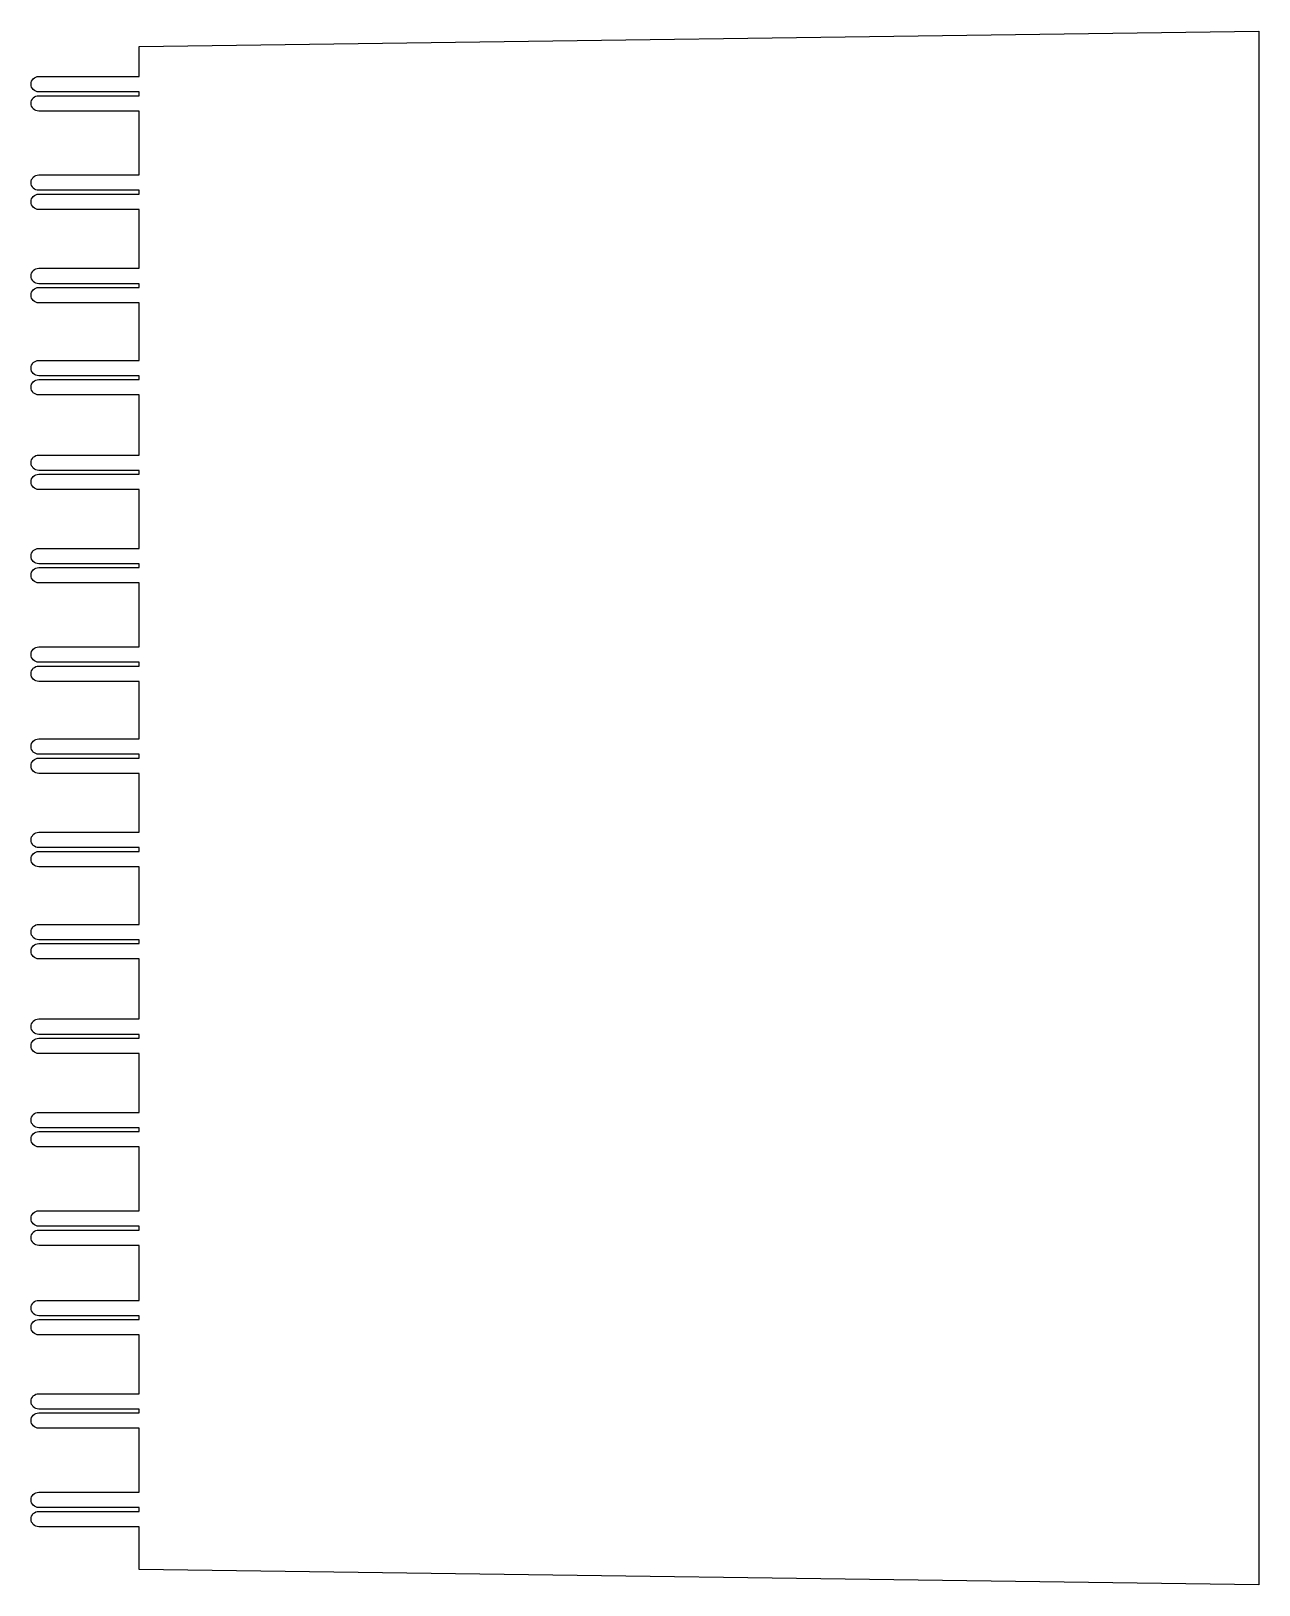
# Model space of a CAD drawing. Header units: centimetres. Extents: x -7.7 to 7.7, y -9.7 to 9.7.
import ezdxf

# ---------------------------------------------------------------- set-up
doc = ezdxf.new("R2010")
doc.units = ezdxf.units.CM
doc.header["$MEASUREMENT"] = 0
doc.layers.add('Camada 1', color=7, linetype='Continuous')

msp = doc.modelspace()

# ---------------------------------------------------------------- linework, layer by layer
at = {"layer": 'Camada 1'}
msp.add_open_spline([(-6.32, 9.50816), (-6.32, 9.50816), (-6.32, 9.13282), (-6.32, 9.13282), (-6.32, 9.13282), (-6.32, 9.13282), (-7.57359, 9.13282), (-7.57359, 9.13282), (-7.57359, 9.13282), (-7.62638, 9.13282), (-7.66932, 9.08972), (-7.66932, 9.03717), (-7.66932, 9.03717), (-7.66932, 8.98431), (-7.62638, 8.94123), (-7.57359, 8.94123), (-7.57359, 8.94123), (-7.57359, 8.94123), (-6.32, 8.94124), (-6.32, 8.94124), (-6.32, 8.94124), (-6.32, 8.94124), (-6.32, 8.8934), (-6.32, 8.8934), (-6.32, 8.8934), (-6.32, 8.8934), (-7.57359, 8.8934), (-7.57359, 8.8934), (-7.57359, 8.8934), (-7.62638, 8.8934), (-7.66932, 8.85046), (-7.66932, 8.79757), (-7.66932, 8.79757), (-7.66932, 8.74486), (-7.62638, 8.70192), (-7.57359, 8.70192), (-7.57359, 8.70192), (-7.57359, 8.70192), (-6.32, 8.70192), (-6.32, 8.70192), (-6.32, 8.70192), (-6.32, 8.70192), (-6.32, 7.90343), (-6.32, 7.90343), (-6.32, 7.90343), (-6.32, 7.90343), (-7.57359, 7.90344), (-7.57359, 7.90344), (-7.57359, 7.90344), (-7.62638, 7.90346), (-7.66932, 7.86036), (-7.66932, 7.80763), (-7.66932, 7.80763), (-7.66932, 7.7549), (-7.62638, 7.71182), (-7.57359, 7.71182), (-7.57359, 7.71182), (-7.57359, 7.71182), (-6.32, 7.71182), (-6.32, 7.71182), (-6.32, 7.71182), (-6.32, 7.71182), (-6.32, 7.66398), (-6.32, 7.66398), (-6.32, 7.66398), (-6.32, 7.66398), (-7.57359, 7.66399), (-7.57359, 7.66399), (-7.57359, 7.66399), (-7.62638, 7.66401), (-7.66932, 7.62107), (-7.66932, 7.56821), (-7.66932, 7.56821), (-7.66932, 7.5155), (-7.62638, 7.4724), (-7.57359, 7.4724), (-7.57359, 7.4724), (-7.57359, 7.4724), (-6.32, 7.4724), (-6.32, 7.4724), (-6.32, 7.4724), (-6.32, 7.4724), (-6.32, 6.73784), (-6.32, 6.73784), (-6.32, 6.73784), (-6.32, 6.73784), (-7.57359, 6.73784), (-7.57359, 6.73784), (-7.57359, 6.73784), (-7.62637, 6.73784), (-7.66932, 6.69503), (-7.66932, 6.64219), (-7.66932, 6.64219), (-7.66932, 6.58933), (-7.62638, 6.54625), (-7.57359, 6.54625), (-7.57359, 6.54625), (-7.57359, 6.54625), (-6.32, 6.54625), (-6.32, 6.54625), (-6.32, 6.54625), (-6.32, 6.54625), (-6.32, 6.4987), (-6.32, 6.4987), (-6.32, 6.4987), (-6.32, 6.4987), (-7.57359, 6.49871), (-7.57359, 6.49871), (-7.57359, 6.49871), (-7.62637, 6.49871), (-7.66932, 6.45548), (-7.66932, 6.40277), (-7.66932, 6.40277), (-7.66932, 6.34991), (-7.62638, 6.30683), (-7.57359, 6.30683), (-7.57359, 6.30683), (-7.57359, 6.30683), (-6.32, 6.30683), (-6.32, 6.30683), (-6.32, 6.30683), (-6.32, 6.30683), (-6.32, 5.58835), (-6.32, 5.58835), (-6.32, 5.58835), (-6.32, 5.58835), (-7.57359, 5.58836), (-7.57359, 5.58836), (-7.57359, 5.58836), (-7.62637, 5.58836), (-7.66932, 5.54526), (-7.66932, 5.49242), (-7.66932, 5.49242), (-7.66932, 5.43985), (-7.62638, 5.39675), (-7.57359, 5.39675), (-7.57359, 5.39675), (-7.57359, 5.39675), (-6.32, 5.39675), (-6.32, 5.39675), (-6.32, 5.39675), (-6.32, 5.39675), (-6.32, 5.34891), (-6.32, 5.34891), (-6.32, 5.34891), (-6.32, 5.34891), (-7.57359, 5.34891), (-7.57359, 5.34891), (-7.57359, 5.34891), (-7.62637, 5.34891), (-7.66932, 5.30597), (-7.66932, 5.2531), (-7.66932, 5.2531), (-7.66932, 5.20024), (-7.62638, 5.15729), (-7.57359, 5.15729), (-7.57359, 5.15729), (-7.57359, 5.15729), (-6.32, 5.1573), (-6.32, 5.1573), (-6.32, 5.1573), (-6.32, 5.1573), (-6.32, 4.40665), (-6.32, 4.40665), (-6.32, 4.40665), (-6.32, 4.40665), (-7.57359, 4.40665), (-7.57359, 4.40665), (-7.57359, 4.40665), (-7.62637, 4.40665), (-7.66932, 4.36371), (-7.66932, 4.31098), (-7.66932, 4.31098), (-7.66932, 4.25812), (-7.62638, 4.21517), (-7.57359, 4.21517), (-7.57359, 4.21517), (-7.57359, 4.21517), (-6.32, 4.21517), (-6.32, 4.21517), (-6.32, 4.21517), (-6.32, 4.21517), (-6.32, 4.16733), (-6.32, 4.16733), (-6.32, 4.16733), (-6.32, 4.16733), (-7.57359, 4.16733), (-7.57359, 4.16733), (-7.57359, 4.16733), (-7.62637, 4.16733), (-7.66932, 4.12426), (-7.66932, 4.07139), (-7.66932, 4.07139), (-7.66932, 4.01882), (-7.62638, 3.97574), (-7.57359, 3.97574), (-7.57359, 3.97574), (-7.57359, 3.97574), (-6.32, 3.97575), (-6.32, 3.97575), (-6.32, 3.97575), (-6.32, 3.97575), (-6.32, 3.24119), (-6.32, 3.24119), (-6.32, 3.24119), (-6.32, 3.24119), (-7.57359, 3.24119), (-7.57359, 3.24119), (-7.57359, 3.24119), (-7.62637, 3.24119), (-7.66932, 3.19809), (-7.66932, 3.14538), (-7.66932, 3.14538), (-7.66932, 3.09281), (-7.62638, 3.04957), (-7.57359, 3.04957), (-7.57359, 3.04957), (-7.57359, 3.04957), (-6.32, 3.04957), (-6.32, 3.04957), (-6.32, 3.04957), (-6.32, 3.04957), (-6.32, 3.00173), (-6.32, 3.00173), (-6.32, 3.00173), (-6.32, 3.00173), (-7.57359, 3.00174), (-7.57359, 3.00174), (-7.57359, 3.00174), (-7.62637, 3.00174), (-7.66932, 2.95877), (-7.66932, 2.90593), (-7.66932, 2.90593), (-7.66932, 2.85322), (-7.62638, 2.81026), (-7.57359, 2.81026), (-7.57359, 2.81026), (-7.57359, 2.81026), (-6.32, 2.81026), (-6.32, 2.81026), (-6.32, 2.81026), (-6.32, 2.81026), (-6.32, 2.01164), (-6.32, 2.01164), (-6.32, 2.01164), (-6.32, 2.01164), (-7.57359, 2.01164), (-7.57359, 2.01164), (-7.57359, 2.01164), (-7.62637, 2.01164), (-7.66932, 1.96854), (-7.66932, 1.91583), (-7.66932, 1.91583), (-7.66932, 1.8631), (-7.62638, 1.82002), (-7.57359, 1.82002), (-7.57359, 1.82002), (-7.57359, 1.82002), (-6.32, 1.82003), (-6.32, 1.82003), (-6.32, 1.82003), (-6.32, 1.82003), (-6.32, 1.77219), (-6.32, 1.77219), (-6.32, 1.77219), (-6.32, 1.77219), (-7.57359, 1.77219), (-7.57359, 1.77219), (-7.57359, 1.77219), (-7.62637, 1.77219), (-7.66932, 1.72922), (-7.66932, 1.67652), (-7.66932, 1.67652), (-7.66932, 1.62366), (-7.62638, 1.58071), (-7.57359, 1.58071), (-7.57359, 1.58071), (-7.57359, 1.58071), (-6.32, 1.58071), (-6.32, 1.58071), (-6.32, 1.58071), (-6.32, 1.58071), (-6.32, 0.86239), (-6.32, 0.86239), (-6.32, 0.86239), (-6.32, 0.86239), (-7.57359, 0.8624), (-7.57359, 0.8624), (-7.57359, 0.8624), (-7.62637, 0.8624), (-7.66932, 0.81946), (-7.66932, 0.76659), (-7.66932, 0.76659), (-7.66932, 0.71386), (-7.62638, 0.67092), (-7.57359, 0.67092), (-7.57359, 0.67092), (-7.57359, 0.67092), (-6.32, 0.67092), (-6.32, 0.67092), (-6.32, 0.67092), (-6.32, 0.67092), (-6.32, 0.62295), (-6.32, 0.62295), (-6.32, 0.62295), (-6.32, 0.62295), (-7.57359, 0.62295), (-7.57359, 0.62295), (-7.57359, 0.62295), (-7.62637, 0.62295), (-7.66932, 0.57998), (-7.66932, 0.52714), (-7.66932, 0.52714), (-7.66932, 0.47457), (-7.62638, 0.43147), (-7.57359, 0.43147), (-7.57359, 0.43147), (-7.57359, 0.43147), (-6.32, 0.43147), (-6.32, 0.43147), (-6.32, 0.43147), (-6.32, 0.43147), (-6.32, -0.30309), (-6.32, -0.30309), (-6.32, -0.30309), (-6.32, -0.30309), (-7.57359, -0.30309), (-7.57359, -0.30309), (-7.57359, -0.30309), (-7.62637, -0.30309), (-7.66932, -0.34616), (-7.66932, -0.39887), (-7.66932, -0.39887), (-7.66932, -0.45173), (-7.62638, -0.49483), (-7.57359, -0.49483), (-7.57359, -0.49483), (-7.57359, -0.49483), (-6.32, -0.49484), (-6.32, -0.49484), (-6.32, -0.49484), (-6.32, -0.49484), (-6.32, -0.54252), (-6.32, -0.54252), (-6.32, -0.54252), (-6.32, -0.54252), (-7.57359, -0.54251), (-7.57359, -0.54251), (-7.57359, -0.54251), (-7.62637, -0.54251), (-7.66932, -0.58548), (-7.66932, -0.63832), (-7.66932, -0.63832), (-7.66932, -0.69118), (-7.62638, -0.73413), (-7.57359, -0.73413), (-7.57359, -0.73413), (-7.57359, -0.73413), (-6.32, -0.73413), (-6.32, -0.73413), (-6.32, -0.73413), (-6.32, -0.73413), (-6.32, -1.45274), (-6.32, -1.45274), (-6.32, -1.45274), (-6.32, -1.45274), (-7.57359, -1.45273), (-7.57359, -1.45273), (-7.57359, -1.45273), (-7.62637, -1.45273), (-7.66932, -1.49567), (-7.66932, -1.54854), (-7.66932, -1.54854), (-7.66932, -1.60125), (-7.62638, -1.64419), (-7.57359, -1.64419), (-7.57359, -1.64419), (-7.57359, -1.64419), (-6.32, -1.64419), (-6.32, -1.64419), (-6.32, -1.64419), (-6.32, -1.64419), (-6.32, -1.69205), (-6.32, -1.69205), (-6.32, -1.69205), (-6.32, -1.69205), (-7.57359, -1.69205), (-7.57359, -1.69205), (-7.57359, -1.69205), (-7.62637, -1.69205), (-7.66932, -1.73512), (-7.66932, -1.78799), (-7.66932, -1.78799), (-7.66932, -1.84056), (-7.62638, -1.88364), (-7.57359, -1.88364), (-7.57359, -1.88364), (-7.57359, -1.88364), (-6.32, -1.88363), (-6.32, -1.88363), (-6.32, -1.88363), (-6.32, -1.88363), (-6.32, -2.63428), (-6.32, -2.63428), (-6.32, -2.63428), (-6.32, -2.63428), (-7.57359, -2.63428), (-7.57359, -2.63428), (-7.57359, -2.63428), (-7.62637, -2.63428), (-7.66932, -2.67738), (-7.66932, -2.73009), (-7.66932, -2.73009), (-7.66932, -2.7828), (-7.62638, -2.8259), (-7.57359, -2.8259), (-7.57359, -2.8259), (-7.57359, -2.8259), (-6.32, -2.8259), (-6.32, -2.8259), (-6.32, -2.8259), (-6.32, -2.8259), (-6.32, -2.87374), (-6.32, -2.87374), (-6.32, -2.87374), (-6.32, -2.87374), (-7.57359, -2.87373), (-7.57359, -2.87373), (-7.57359, -2.87373), (-7.62637, -2.87373), (-7.66932, -2.91667), (-7.66932, -2.96954), (-7.66932, -2.96954), (-7.66932, -3.02225), (-7.62638, -3.06519), (-7.57359, -3.06519), (-7.57359, -3.06519), (-7.57359, -3.06519), (-6.32, -3.06518), (-6.32, -3.06518), (-6.32, -3.06518), (-6.32, -3.06518), (-6.32, -3.79974), (-6.32, -3.79974), (-6.32, -3.79974), (-6.32, -3.79974), (-7.57359, -3.79975), (-7.57359, -3.79975), (-7.57359, -3.79975), (-7.62637, -3.79975), (-7.66932, -3.84285), (-7.66932, -3.89556), (-7.66932, -3.89556), (-7.66932, -3.94827), (-7.62638, -3.99123), (-7.57359, -3.99123), (-7.57359, -3.99123), (-7.57359, -3.99123), (-6.32, -3.99123), (-6.32, -3.99123), (-6.32, -3.99123), (-6.32, -3.99123), (-6.32, -4.03933), (-6.32, -4.03933), (-6.32, -4.03933), (-6.32, -4.03933), (-7.57359, -4.03933), (-7.57359, -4.03933), (-7.57359, -4.03933), (-7.62637, -4.03933), (-7.66932, -4.08227), (-7.66932, -4.13498), (-7.66932, -4.13498), (-7.66932, -4.18769), (-7.62638, -4.23065), (-7.57359, -4.23065), (-7.57359, -4.23065), (-7.57359, -4.23065), (-6.32, -4.23065), (-6.32, -4.23065), (-6.32, -4.23065), (-6.32, -4.23065), (-6.32, -5.02937), (-6.32, -5.02937), (-6.32, -5.02937), (-6.32, -5.02937), (-7.57359, -5.02937), (-7.57359, -5.02937), (-7.57359, -5.02937), (-7.62637, -5.02937), (-7.66932, -5.07234), (-7.66932, -5.12504), (-7.66932, -5.12504), (-7.66932, -5.1779), (-7.62638, -5.22085), (-7.57359, -5.22085), (-7.57359, -5.22085), (-7.57359, -5.22085), (-6.32, -5.22085), (-6.32, -5.22085), (-6.32, -5.22085), (-6.32, -5.22085), (-6.32, -5.26869), (-6.32, -5.26869), (-6.32, -5.26869), (-6.32, -5.26869), (-7.57359, -5.26869), (-7.57359, -5.26869), (-7.57359, -5.26869), (-7.62637, -5.26869), (-7.66932, -5.31179), (-7.66932, -5.3645), (-7.66932, -5.3645), (-7.66932, -5.41721), (-7.62638, -5.46031), (-7.57359, -5.46031), (-7.57359, -5.46031), (-7.57359, -5.46031), (-6.32, -5.4603), (-6.32, -5.4603), (-6.32, -5.4603), (-6.32, -5.4603), (-6.32, -6.14687), (-6.32, -6.14687), (-6.32, -6.14687), (-6.32, -6.14687), (-7.57359, -6.14687), (-7.57359, -6.14687), (-7.57359, -6.14687), (-7.62637, -6.14687), (-7.66932, -6.18981), (-7.66932, -6.24268), (-7.66932, -6.24268), (-7.66932, -6.29539), (-7.62638, -6.33833), (-7.57359, -6.33833), (-7.57359, -6.33833), (-7.57359, -6.33833), (-6.32, -6.33832), (-6.32, -6.33832), (-6.32, -6.33832), (-6.32, -6.33832), (-6.32, -6.38629), (-6.32, -6.38629), (-6.32, -6.38629), (-6.32, -6.38629), (-7.57359, -6.38629), (-7.57359, -6.38629), (-7.57359, -6.38629), (-7.62637, -6.38629), (-7.66932, -6.42923), (-7.66932, -6.4821), (-7.66932, -6.4821), (-7.66932, -6.53481), (-7.62638, -6.57791), (-7.57359, -6.57791), (-7.57359, -6.57791), (-7.57359, -6.57791), (-6.32, -6.5779), (-6.32, -6.5779), (-6.32, -6.5779), (-6.32, -6.5779), (-6.32, -7.31246), (-6.32, -7.31246), (-6.32, -7.31246), (-6.32, -7.31246), (-7.57359, -7.31246), (-7.57359, -7.31246), (-7.57359, -7.31246), (-7.62637, -7.31246), (-7.66932, -7.3554), (-7.66932, -7.40811), (-7.66932, -7.40811), (-7.66932, -7.46097), (-7.62638, -7.50392), (-7.57359, -7.50392), (-7.57359, -7.50392), (-7.57359, -7.50392), (-6.32, -7.50391), (-6.32, -7.50391), (-6.32, -7.50391), (-6.32, -7.50391), (-6.32, -7.55175), (-6.32, -7.55175), (-6.32, -7.55175), (-6.32, -7.55175), (-7.57359, -7.55175), (-7.57359, -7.55175), (-7.57359, -7.55175), (-7.62637, -7.55175), (-7.66932, -7.59469), (-7.66932, -7.64771), (-7.66932, -7.64771), (-7.66932, -7.70026), (-7.62638, -7.7432), (-7.57359, -7.7432), (-7.57359, -7.7432), (-7.57359, -7.7432), (-6.32, -7.7432), (-6.32, -7.7432), (-6.32, -7.7432), (-6.32, -7.7432), (-6.32, -8.54195), (-6.32, -8.54195), (-6.32, -8.54195), (-6.32, -8.54195), (-7.57359, -8.54195), (-7.57359, -8.54195), (-7.57359, -8.54195), (-7.62637, -8.54195), (-7.66932, -8.58489), (-7.66932, -8.63762), (-7.66932, -8.63762), (-7.66932, -8.69046), (-7.62638, -8.73356), (-7.57359, -8.73356), (-7.57359, -8.73356), (-7.57359, -8.73356), (-6.32, -8.73356), (-6.32, -8.73356), (-6.32, -8.73356), (-6.32, -8.73356), (-6.32, -8.7814), (-6.32, -8.7814), (-6.32, -8.7814), (-6.32, -8.7814), (-7.57359, -8.7814), (-7.57359, -8.7814), (-7.57359, -8.7814), (-7.62637, -8.7814), (-7.66932, -8.82434), (-7.66932, -8.87707), (-7.66932, -8.87707), (-7.66932, -8.92991), (-7.62638, -8.97285), (-7.57359, -8.97285), (-7.57359, -8.97285), (-7.57359, -8.97285), (-6.32, -8.97285), (-6.32, -8.97285), (-6.32, -8.97285), (-6.32, -8.97285), (-6.32, -9.50808), (-6.32, -9.50808), (-6.32, -9.50808), (-6.32, -9.50808), (7.66931, -9.69982), (7.66931, -9.69982), (7.66931, -9.69982), (7.66931, -9.69982), (7.66932, 9.6999), (7.66932, 9.6999), (7.66932, 9.6999), (7.66932, 9.6999), (-6.32, 9.50816), (-6.32, 9.50816)], degree=3, knots=[0, 0, 0, 0, 0.00606061, 0.00606061, 0.00606061, 0.00606061, 0.01212121, 0.01212121, 0.01212121, 0.01212121, 0.01818182, 0.01818182, 0.01818182, 0.01818182, 0.02424242, 0.02424242, 0.02424242, 0.02424242, 0.03030303, 0.03030303, 0.03030303, 0.03030303, 0.03636364, 0.03636364, 0.03636364, 0.03636364, 0.04242424, 0.04242424, 0.04242424, 0.04242424, 0.04848485, 0.04848485, 0.04848485, 0.04848485, 0.05454545, 0.05454545, 0.05454545, 0.05454545, 0.06060606, 0.06060606, 0.06060606, 0.06060606, 0.06666667, 0.06666667, 0.06666667, 0.06666667, 0.07272727, 0.07272727, 0.07272727, 0.07272727, 0.07878788, 0.07878788, 0.07878788, 0.07878788, 0.08484848, 0.08484848, 0.08484848, 0.08484848, 0.09090909, 0.09090909, 0.09090909, 0.09090909, 0.0969697, 0.0969697, 0.0969697, 0.0969697, 0.1030303, 0.1030303, 0.1030303, 0.1030303, 0.10909091, 0.10909091, 0.10909091, 0.10909091, 0.11515152, 0.11515152, 0.11515152, 0.11515152, 0.12121212, 0.12121212, 0.12121212, 0.12121212, 0.12727273, 0.12727273, 0.12727273, 0.12727273, 0.13333333, 0.13333333, 0.13333333, 0.13333333, 0.13939394, 0.13939394, 0.13939394, 0.13939394, 0.14545455, 0.14545455, 0.14545455, 0.14545455, 0.15151515, 0.15151515, 0.15151515, 0.15151515, 0.15757576, 0.15757576, 0.15757576, 0.15757576, 0.16363636, 0.16363636, 0.16363636, 0.16363636, 0.16969697, 0.16969697, 0.16969697, 0.16969697, 0.17575758, 0.17575758, 0.17575758, 0.17575758, 0.18181818, 0.18181818, 0.18181818, 0.18181818, 0.18787879, 0.18787879, 0.18787879, 0.18787879, 0.19393939, 0.19393939, 0.19393939, 0.19393939, 0.2, 0.2, 0.2, 0.2, 0.20606061, 0.20606061, 0.20606061, 0.20606061, 0.21212121, 0.21212121, 0.21212121, 0.21212121, 0.21818182, 0.21818182, 0.21818182, 0.21818182, 0.22424242, 0.22424242, 0.22424242, 0.22424242, 0.23030303, 0.23030303, 0.23030303, 0.23030303, 0.23636364, 0.23636364, 0.23636364, 0.23636364, 0.24242424, 0.24242424, 0.24242424, 0.24242424, 0.24848485, 0.24848485, 0.24848485, 0.24848485, 0.25454545, 0.25454545, 0.25454545, 0.25454545, 0.26060606, 0.26060606, 0.26060606, 0.26060606, 0.26666667, 0.26666667, 0.26666667, 0.26666667, 0.27272727, 0.27272727, 0.27272727, 0.27272727, 0.27878788, 0.27878788, 0.27878788, 0.27878788, 0.28484848, 0.28484848, 0.28484848, 0.28484848, 0.29090909, 0.29090909, 0.29090909, 0.29090909, 0.2969697, 0.2969697, 0.2969697, 0.2969697, 0.3030303, 0.3030303, 0.3030303, 0.3030303, 0.30909091, 0.30909091, 0.30909091, 0.30909091, 0.31515152, 0.31515152, 0.31515152, 0.31515152, 0.32121212, 0.32121212, 0.32121212, 0.32121212, 0.32727273, 0.32727273, 0.32727273, 0.32727273, 0.33333333, 0.33333333, 0.33333333, 0.33333333, 0.33939394, 0.33939394, 0.33939394, 0.33939394, 0.34545455, 0.34545455, 0.34545455, 0.34545455, 0.35151515, 0.35151515, 0.35151515, 0.35151515, 0.35757576, 0.35757576, 0.35757576, 0.35757576, 0.36363636, 0.36363636, 0.36363636, 0.36363636, 0.36969697, 0.36969697, 0.36969697, 0.36969697, 0.37575758, 0.37575758, 0.37575758, 0.37575758, 0.38181818, 0.38181818, 0.38181818, 0.38181818, 0.38787879, 0.38787879, 0.38787879, 0.38787879, 0.39393939, 0.39393939, 0.39393939, 0.39393939, 0.4, 0.4, 0.4, 0.4, 0.40606061, 0.40606061, 0.40606061, 0.40606061, 0.41212121, 0.41212121, 0.41212121, 0.41212121, 0.41818182, 0.41818182, 0.41818182, 0.41818182, 0.42424242, 0.42424242, 0.42424242, 0.42424242, 0.43030303, 0.43030303, 0.43030303, 0.43030303, 0.43636364, 0.43636364, 0.43636364, 0.43636364, 0.44242424, 0.44242424, 0.44242424, 0.44242424, 0.44848485, 0.44848485, 0.44848485, 0.44848485, 0.45454545, 0.45454545, 0.45454545, 0.45454545, 0.46060606, 0.46060606, 0.46060606, 0.46060606, 0.46666667, 0.46666667, 0.46666667, 0.46666667, 0.47272727, 0.47272727, 0.47272727, 0.47272727, 0.47878788, 0.47878788, 0.47878788, 0.47878788, 0.48484848, 0.48484848, 0.48484848, 0.48484848, 0.49090909, 0.49090909, 0.49090909, 0.49090909, 0.4969697, 0.4969697, 0.4969697, 0.4969697, 0.5030303, 0.5030303, 0.5030303, 0.5030303, 0.50909091, 0.50909091, 0.50909091, 0.50909091, 0.51515152, 0.51515152, 0.51515152, 0.51515152, 0.52121212, 0.52121212, 0.52121212, 0.52121212, 0.52727273, 0.52727273, 0.52727273, 0.52727273, 0.53333333, 0.53333333, 0.53333333, 0.53333333, 0.53939394, 0.53939394, 0.53939394, 0.53939394, 0.54545455, 0.54545455, 0.54545455, 0.54545455, 0.55151515, 0.55151515, 0.55151515, 0.55151515, 0.55757576, 0.55757576, 0.55757576, 0.55757576, 0.56363636, 0.56363636, 0.56363636, 0.56363636, 0.56969697, 0.56969697, 0.56969697, 0.56969697, 0.57575758, 0.57575758, 0.57575758, 0.57575758, 0.58181818, 0.58181818, 0.58181818, 0.58181818, 0.58787879, 0.58787879, 0.58787879, 0.58787879, 0.59393939, 0.59393939, 0.59393939, 0.59393939, 0.6, 0.6, 0.6, 0.6, 0.60606061, 0.60606061, 0.60606061, 0.60606061, 0.61212121, 0.61212121, 0.61212121, 0.61212121, 0.61818182, 0.61818182, 0.61818182, 0.61818182, 0.62424242, 0.62424242, 0.62424242, 0.62424242, 0.63030303, 0.63030303, 0.63030303, 0.63030303, 0.63636364, 0.63636364, 0.63636364, 0.63636364, 0.64242424, 0.64242424, 0.64242424, 0.64242424, 0.64848485, 0.64848485, 0.64848485, 0.64848485, 0.65454545, 0.65454545, 0.65454545, 0.65454545, 0.66060606, 0.66060606, 0.66060606, 0.66060606, 0.66666667, 0.66666667, 0.66666667, 0.66666667, 0.67272727, 0.67272727, 0.67272727, 0.67272727, 0.67878788, 0.67878788, 0.67878788, 0.67878788, 0.68484848, 0.68484848, 0.68484848, 0.68484848, 0.69090909, 0.69090909, 0.69090909, 0.69090909, 0.6969697, 0.6969697, 0.6969697, 0.6969697, 0.7030303, 0.7030303, 0.7030303, 0.7030303, 0.70909091, 0.70909091, 0.70909091, 0.70909091, 0.71515152, 0.71515152, 0.71515152, 0.71515152, 0.72121212, 0.72121212, 0.72121212, 0.72121212, 0.72727273, 0.72727273, 0.72727273, 0.72727273, 0.73333333, 0.73333333, 0.73333333, 0.73333333, 0.73939394, 0.73939394, 0.73939394, 0.73939394, 0.74545455, 0.74545455, 0.74545455, 0.74545455, 0.75151515, 0.75151515, 0.75151515, 0.75151515, 0.75757576, 0.75757576, 0.75757576, 0.75757576, 0.76363636, 0.76363636, 0.76363636, 0.76363636, 0.76969697, 0.76969697, 0.76969697, 0.76969697, 0.77575758, 0.77575758, 0.77575758, 0.77575758, 0.78181818, 0.78181818, 0.78181818, 0.78181818, 0.78787879, 0.78787879, 0.78787879, 0.78787879, 0.79393939, 0.79393939, 0.79393939, 0.79393939, 0.8, 0.8, 0.8, 0.8, 0.80606061, 0.80606061, 0.80606061, 0.80606061, 0.81212121, 0.81212121, 0.81212121, 0.81212121, 0.81818182, 0.81818182, 0.81818182, 0.81818182, 0.82424242, 0.82424242, 0.82424242, 0.82424242, 0.83030303, 0.83030303, 0.83030303, 0.83030303, 0.83636364, 0.83636364, 0.83636364, 0.83636364, 0.84242424, 0.84242424, 0.84242424, 0.84242424, 0.84848485, 0.84848485, 0.84848485, 0.84848485, 0.85454545, 0.85454545, 0.85454545, 0.85454545, 0.86060606, 0.86060606, 0.86060606, 0.86060606, 0.86666667, 0.86666667, 0.86666667, 0.86666667, 0.87272727, 0.87272727, 0.87272727, 0.87272727, 0.87878788, 0.87878788, 0.87878788, 0.87878788, 0.88484848, 0.88484848, 0.88484848, 0.88484848, 0.89090909, 0.89090909, 0.89090909, 0.89090909, 0.8969697, 0.8969697, 0.8969697, 0.8969697, 0.9030303, 0.9030303, 0.9030303, 0.9030303, 0.90909091, 0.90909091, 0.90909091, 0.90909091, 0.91515152, 0.91515152, 0.91515152, 0.91515152, 0.92121212, 0.92121212, 0.92121212, 0.92121212, 0.92727273, 0.92727273, 0.92727273, 0.92727273, 0.93333333, 0.93333333, 0.93333333, 0.93333333, 0.93939394, 0.93939394, 0.93939394, 0.93939394, 0.94545455, 0.94545455, 0.94545455, 0.94545455, 0.95151515, 0.95151515, 0.95151515, 0.95151515, 0.95757576, 0.95757576, 0.95757576, 0.95757576, 0.96363636, 0.96363636, 0.96363636, 0.96363636, 0.96969697, 0.96969697, 0.96969697, 0.96969697, 0.97575758, 0.97575758, 0.97575758, 0.97575758, 0.98181818, 0.98181818, 0.98181818, 0.98181818, 0.98787879, 0.98787879, 0.98787879, 0.98787879, 1, 1, 1, 1], dxfattribs=at)

doc.saveas('drawing.dxf')
